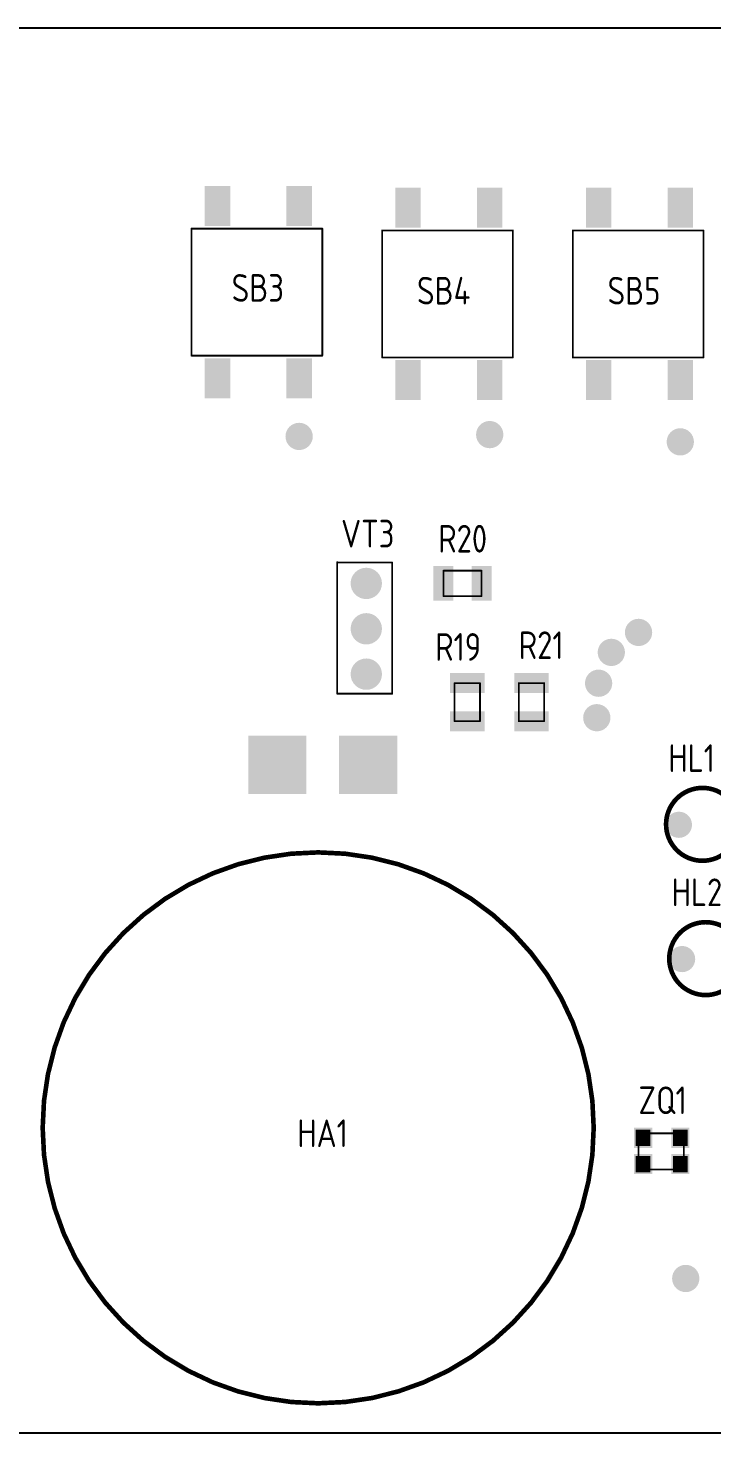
# Model space of a CAD drawing. Header units: millimetres. Extents: x 24 to 181, y 24 to 222.
# Drawn here: x 88.9 to 126.5, y 23.9 to 101.3 of the extents above; entities that cross this region are included whole.
import ezdxf

# ---------------------------------------------------------------- set-up
doc = ezdxf.new("R2010")
doc.units = ezdxf.units.MM
for name, color, linetype in [('Mechanical2', 216, 'Continuous'), ('MultiLayer', 9, 'Continuous'), ('TopOverlay', 2, 'Continuous'), ('TopPaste', 8, 'Continuous'), ('TopSolder', 216, 'Continuous')]:
    doc.layers.add(name, color=color, linetype=linetype)
doc.styles.get("Standard").update_dxf_attribs({"font": '', "oblique": 15})
doc.styles.get('Standard').set_extended_font_data('GOST type A')

msp = doc.modelspace()

# ---------------------------------------------------------------- hatches: boundary and pattern name
at = {"layer": 'MultiLayer'}
h = msp.add_hatch(color=9, dxfattribs=at)
edge = h.paths.add_edge_path()
edge.add_arc((107.5, 70.7), 0.762, 0, 360)
h = msp.add_hatch(color=9, dxfattribs=at)
edge = h.paths.add_edge_path()
edge.add_arc((107.5, 68.2), 0.762, 0, 360)
h = msp.add_hatch(color=9, dxfattribs=at)
edge = h.paths.add_edge_path()
edge.add_arc((107.5, 65.7), 0.762, 0, 360)
h = msp.add_hatch(color=9, dxfattribs=at)
edge = h.paths.add_edge_path()
edge.add_arc((124.724, 57.4), 0.62, 0, 360)
h = msp.add_hatch(color=9, dxfattribs=at)
edge = h.paths.add_edge_path()
edge.add_arc((124.9, 50), 0.62, 0, 360)
at = {"layer": 'TopPaste'}
for points in [[(98.7, 90.5), (98.7, 92.5), (99.9, 92.5), (99.9, 90.5)], [(103.2, 90.5), (103.2, 92.5), (104.4, 92.5), (104.4, 90.5)], [(109.2, 90.4), (109.2, 92.4), (110.4, 92.4), (110.4, 90.4)], [(113.7, 90.4), (113.7, 92.4), (114.9, 92.4), (114.9, 90.4)], [(119.7, 90.4), (119.7, 92.4), (120.9, 92.4), (120.9, 90.4)], [(124.2, 90.4), (124.2, 92.4), (125.4, 92.4), (125.4, 90.4)], [(98.7, 81), (98.7, 83), (99.9, 83), (99.9, 81)], [(103.2, 81), (103.2, 83), (104.4, 83), (104.4, 81)], [(109.2, 80.9), (109.2, 82.9), (110.4, 82.9), (110.4, 80.9)], [(113.7, 80.9), (113.7, 82.9), (114.9, 82.9), (114.9, 80.9)], [(119.7, 80.9), (119.7, 82.9), (120.9, 82.9), (120.9, 80.9)], [(124.2, 80.9), (124.2, 82.9), (125.4, 82.9), (125.4, 80.9)], [(111.3, 71.55), (112.2, 71.55), (112.2, 69.85), (111.3, 69.85)], [(113.4, 71.55), (114.3, 71.55), (114.3, 69.85), (113.4, 69.85)], [(112.212, 64.757), (112.212, 65.657), (113.912, 65.657), (113.912, 64.757)], [(115.75, 64.757), (115.75, 65.657), (117.45, 65.657), (117.45, 64.757)], [(112.212, 62.657), (112.212, 63.557), (113.912, 63.557), (113.912, 62.657)], [(115.75, 62.657), (115.75, 63.557), (117.45, 63.557), (117.45, 62.657)], [(104.1, 59.2), (101.1, 59.2), (101.1, 62.2), (104.1, 62.2)], [(109.1, 59.2), (106.1, 59.2), (106.1, 62.2), (109.1, 62.2)], [(123.15, 39.7), (122.35, 39.7), (122.35, 40.6), (123.15, 40.6)], [(125.2, 39.7), (124.4, 39.7), (124.4, 40.6), (125.2, 40.6)], [(123.15, 38.25), (122.35, 38.25), (122.35, 39.15), (123.15, 39.15)], [(125.2, 38.25), (124.4, 38.25), (124.4, 39.15), (125.2, 39.15)]]:
    msp.add_hatch(color=8, dxfattribs=at).paths.add_polyline_path(points)
at = {"layer": 'TopSolder'}
for points in [[(98.598, 90.398), (98.598, 92.602), (100.002, 92.602), (100.002, 90.398)], [(103.098, 90.398), (103.098, 92.602), (104.502, 92.602), (104.502, 90.398)], [(109.098, 90.298), (109.098, 92.502), (110.502, 92.502), (110.502, 90.298)], [(113.598, 90.298), (113.598, 92.502), (115.002, 92.502), (115.002, 90.298)], [(119.598, 90.298), (119.598, 92.502), (121.002, 92.502), (121.002, 90.298)], [(124.098, 90.298), (124.098, 92.502), (125.502, 92.502), (125.502, 90.298)], [(98.598, 80.898), (98.598, 83.102), (100.002, 83.102), (100.002, 80.898)], [(103.098, 80.898), (103.098, 83.102), (104.502, 83.102), (104.502, 80.898)], [(109.098, 80.798), (109.098, 83.002), (110.502, 83.002), (110.502, 80.798)], [(113.598, 80.798), (113.598, 83.002), (115.002, 83.002), (115.002, 80.798)], [(119.598, 80.798), (119.598, 83.002), (121.002, 83.002), (121.002, 80.798)], [(124.098, 80.798), (124.098, 83.002), (125.502, 83.002), (125.502, 80.798)], [(111.198, 71.652), (112.302, 71.652), (112.302, 69.748), (111.198, 69.748)], [(113.298, 71.652), (114.402, 71.652), (114.402, 69.748), (113.298, 69.748)], [(112.111, 64.656), (112.111, 65.759), (114.014, 65.759), (114.014, 64.656)], [(115.648, 64.656), (115.648, 65.759), (117.552, 65.759), (117.552, 64.656)], [(112.111, 62.556), (112.111, 63.659), (114.014, 63.659), (114.014, 62.556)], [(115.648, 62.556), (115.648, 63.659), (117.552, 63.659), (117.552, 62.556)], [(104.202, 59.098), (100.998, 59.098), (100.998, 62.302), (104.202, 62.302)], [(109.202, 59.098), (105.998, 59.098), (105.998, 62.302), (109.202, 62.302)], [(123.252, 39.598), (122.248, 39.598), (122.248, 40.702), (123.252, 40.702)], [(125.302, 39.598), (124.298, 39.598), (124.298, 40.702), (125.302, 40.702)], [(123.252, 38.148), (122.248, 38.148), (122.248, 39.252), (123.252, 39.252)], [(125.302, 38.148), (124.298, 38.148), (124.298, 39.252), (125.302, 39.252)]]:
    msp.add_hatch(color=216, dxfattribs=at).paths.add_polyline_path(points)
h = msp.add_hatch(color=216, dxfattribs=at)
edge = h.paths.add_edge_path()
edge.add_arc((103.8, 78.8), 0.752, 0, 360)
h = msp.add_hatch(color=216, dxfattribs=at)
edge = h.paths.add_edge_path()
edge.add_arc((114.3, 78.9), 0.752, 0, 360)
h = msp.add_hatch(color=216, dxfattribs=at)
edge = h.paths.add_edge_path()
edge.add_arc((124.8, 78.5), 0.752, 0, 360)
h = msp.add_hatch(color=216, dxfattribs=at)
edge = h.paths.add_edge_path()
edge.add_arc((107.5, 70.7), 0.864, 0, 360)
h = msp.add_hatch(color=216, dxfattribs=at)
edge = h.paths.add_edge_path()
edge.add_arc((107.5, 68.2), 0.864, 0, 360)
h = msp.add_hatch(color=216, dxfattribs=at)
edge = h.paths.add_edge_path()
edge.add_arc((122.5, 68), 0.752, 0, 360)
h = msp.add_hatch(color=216, dxfattribs=at)
edge = h.paths.add_edge_path()
edge.add_arc((121, 66.9), 0.752, 0, 360)
h = msp.add_hatch(color=216, dxfattribs=at)
edge = h.paths.add_edge_path()
edge.add_arc((107.5, 65.7), 0.864, 0, 360)
h = msp.add_hatch(color=216, dxfattribs=at)
edge = h.paths.add_edge_path()
edge.add_arc((120.3, 65.2), 0.752, 0, 360)
h = msp.add_hatch(color=216, dxfattribs=at)
edge = h.paths.add_edge_path()
edge.add_arc((120.2, 63.3), 0.752, 0, 360)
h = msp.add_hatch(color=216, dxfattribs=at)
edge = h.paths.add_edge_path()
edge.add_arc((124.724, 57.4), 0.722, 0, 360)
h = msp.add_hatch(color=216, dxfattribs=at)
edge = h.paths.add_edge_path()
edge.add_arc((124.9, 50), 0.722, 0, 360)
h = msp.add_hatch(color=216, dxfattribs=at)
edge = h.paths.add_edge_path()
edge.add_arc((125.1, 32.4), 0.752, 0, 360)

# ---------------------------------------------------------------- linework, layer by layer
at = {"layer": 'Mechanical2', "const_width": 0.1}
for points in [[(97.875, 83.55), (97.875, 90.25)], [(97.875, 90.25), (105.075, 90.25)], [(105.075, 83.25), (105.075, 90.25)], [(108.375, 83.45), (108.375, 90.15)], [(108.375, 90.15), (115.575, 90.15)], [(115.575, 83.15), (115.575, 90.15)], [(118.875, 83.45), (118.875, 90.15)], [(118.875, 90.15), (126.075, 90.15)], [(126.075, 83.15), (126.075, 90.15)], [(97.875, 83.25), (97.875, 83.55)], [(97.875, 83.25), (105.075, 83.25)], [(108.375, 83.15), (108.375, 83.45)], [(108.375, 83.15), (115.575, 83.15)], [(118.875, 83.15), (118.875, 83.45)], [(118.875, 83.15), (126.075, 83.15)], [(105.9, 64.625), (105.9, 71.875)], [(105.9, 71.85), (108.925, 71.85)], [(108.925, 64.625), (108.925, 71.825)], [(111.75, 70), (111.75, 71.4)], [(111.75, 71.4), (113.85, 71.4)], [(113.85, 70), (113.85, 71.4)], [(111.75, 70), (113.85, 70)], [(112.362, 63.107), (112.362, 65.207)], [(112.362, 65.207), (113.762, 65.207)], [(113.762, 63.107), (113.762, 65.207)], [(115.9, 63.107), (115.9, 65.207)], [(115.9, 65.207), (117.3, 65.207)], [(117.3, 63.107), (117.3, 65.207)], [(105.9, 64.625), (108.925, 64.625)], [(112.362, 63.107), (113.762, 63.107)], [(115.9, 63.107), (117.3, 63.107)], [(122.5, 38.4), (122.5, 40.4)], [(122.5, 40.4), (125, 40.4)], [(125, 38.4), (125, 40.4)], [(122.5, 38.4), (125, 38.4)]]:
    msp.add_lwpolyline(points, dxfattribs=at)
at = {"layer": 'Mechanical2'}
for points, const_width in [([(97.85, 90.25, 1), (97.9, 90.25, 1)], 0.05), ([(97.85, 90.25, 1), (97.9, 90.25, 1)], 0.05), ([(105.05, 90.25, 1), (105.1, 90.25, 1)], 0.05), ([(105.05, 90.25, 1), (105.1, 90.25, 1)], 0.05), ([(108.35, 90.15, 1), (108.4, 90.15, 1)], 0.05), ([(108.35, 90.15, 1), (108.4, 90.15, 1)], 0.05), ([(115.55, 90.15, 1), (115.6, 90.15, 1)], 0.05), ([(115.55, 90.15, 1), (115.6, 90.15, 1)], 0.05), ([(118.85, 90.15, 1), (118.9, 90.15, 1)], 0.05), ([(118.85, 90.15, 1), (118.9, 90.15, 1)], 0.05), ([(126.05, 90.15, 1), (126.1, 90.15, 1)], 0.05), ([(126.05, 90.15, 1), (126.1, 90.15, 1)], 0.05), ([(97.85, 83.55, 1), (97.9, 83.55, 1)], 0.05), ([(97.85, 83.55, 1), (97.9, 83.55, 1)], 0.05), ([(97.85, 83.25, 1), (97.9, 83.25, 1)], 0.05), ([(97.85, 83.25, 1), (97.9, 83.25, 1)], 0.05), ([(105.05, 83.25, 1), (105.1, 83.25, 1)], 0.05), ([(105.05, 83.25, 1), (105.1, 83.25, 1)], 0.05), ([(108.35, 83.45, 1), (108.4, 83.45, 1)], 0.05), ([(108.35, 83.45, 1), (108.4, 83.45, 1)], 0.05), ([(108.35, 83.15, 1), (108.4, 83.15, 1)], 0.05), ([(108.35, 83.15, 1), (108.4, 83.15, 1)], 0.05), ([(115.55, 83.15, 1), (115.6, 83.15, 1)], 0.05), ([(115.55, 83.15, 1), (115.6, 83.15, 1)], 0.05), ([(118.85, 83.45, 1), (118.9, 83.45, 1)], 0.05), ([(118.85, 83.45, 1), (118.9, 83.45, 1)], 0.05), ([(118.85, 83.15, 1), (118.9, 83.15, 1)], 0.05), ([(118.85, 83.15, 1), (118.9, 83.15, 1)], 0.05), ([(126.05, 83.15, 1), (126.1, 83.15, 1)], 0.05), ([(126.05, 83.15, 1), (126.1, 83.15, 1)], 0.05), ([(105.875, 71.875, 1), (105.925, 71.875, 1)], 0.05), ([(105.875, 71.85, 1), (105.925, 71.85, 1)], 0.05), ([(108.9, 71.85, 1), (108.95, 71.85, 1)], 0.05), ([(108.9, 71.825, 1), (108.95, 71.825, 1)], 0.05), ([(111.725, 71.4, 1), (111.775, 71.4, 1)], 0.05), ([(111.725, 71.4, 1), (111.775, 71.4, 1)], 0.05), ([(113.825, 71.4, 1), (113.875, 71.4, 1)], 0.05), ([(113.825, 71.4, 1), (113.875, 71.4, 1)], 0.05), ([(111.725, 70, 1), (111.775, 70, 1)], 0.05), ([(111.725, 70, 1), (111.775, 70, 1)], 0.05), ([(113.825, 70, 1), (113.875, 70, 1)], 0.05), ([(113.825, 70, 1), (113.875, 70, 1)], 0.05), ([(112.337, 65.207, 1), (112.387, 65.207, 1)], 0.05), ([(112.337, 65.207, 1), (112.387, 65.207, 1)], 0.05), ([(113.737, 65.207, 1), (113.787, 65.207, 1)], 0.05), ([(113.737, 65.207, 1), (113.787, 65.207, 1)], 0.05), ([(115.875, 65.207, 1), (115.925, 65.207, 1)], 0.05), ([(115.875, 65.207, 1), (115.925, 65.207, 1)], 0.05), ([(117.275, 65.207, 1), (117.325, 65.207, 1)], 0.05), ([(117.275, 65.207, 1), (117.325, 65.207, 1)], 0.05), ([(105.875, 64.625, 1), (105.925, 64.625, 1)], 0.05), ([(105.875, 64.625, 1), (105.925, 64.625, 1)], 0.05), ([(108.9, 64.625, 1), (108.95, 64.625, 1)], 0.05), ([(108.9, 64.625, 1), (108.95, 64.625, 1)], 0.05), ([(112.337, 63.107, 1), (112.387, 63.107, 1)], 0.05), ([(112.337, 63.107, 1), (112.387, 63.107, 1)], 0.05), ([(113.737, 63.107, 1), (113.787, 63.107, 1)], 0.05), ([(113.737, 63.107, 1), (113.787, 63.107, 1)], 0.05), ([(115.875, 63.107, 1), (115.925, 63.107, 1)], 0.05), ([(115.875, 63.107, 1), (115.925, 63.107, 1)], 0.05), ([(117.275, 63.107, 1), (117.325, 63.107, 1)], 0.05), ([(117.275, 63.107, 1), (117.325, 63.107, 1)], 0.05), ([(128.031, 57.425, 1), (124.016, 57.425, 1)], 0.254), ([(123.953, 57.425, 1), (124.08, 57.425, 1)], 0.127), ([(120.029, 40.7, 1), (89.671, 40.7, 1)], 0.254), ([(128.208, 50.025, 1), (124.192, 50.025, 1)], 0.254), ([(124.129, 50.025, 1), (124.256, 50.025, 1)], 0.127), ([(89.607, 40.7, 1), (89.734, 40.7, 1)], 0.127), ([(119.966, 40.7, 1), (120.093, 40.7, 1)], 0.127), ([(122.475, 40.4, 1), (122.525, 40.4, 1)], 0.05), ([(122.475, 40.4, 1), (122.525, 40.4, 1)], 0.05), ([(124.975, 40.4, 1), (125.025, 40.4, 1)], 0.05), ([(124.975, 40.4, 1), (125.025, 40.4, 1)], 0.05), ([(122.475, 38.4, 1), (122.525, 38.4, 1)], 0.05), ([(122.475, 38.4, 1), (122.525, 38.4, 1)], 0.05), ([(124.975, 38.4, 1), (125.025, 38.4, 1)], 0.05), ([(124.975, 38.4, 1), (125.025, 38.4, 1)], 0.05)]:
    msp.add_lwpolyline(points, format="xyb", close=True, dxfattribs=dict(at, const_width=const_width))
at = {"layer": 'MultiLayer'}
for p, q in [((178, 101.3), (25, 101.3)), ((24.945, 23.89), (177.945, 23.89))]:
    msp.add_line(p, q, dxfattribs=at)

# ---------------------------------------------------------------- texts
at = {"layer": 'TopOverlay'}
for s, p in [('SB3', (100.084, 86.221)), ('SB4', (110.294, 86.069)), ('SB5', (120.794, 86.069)), ('VT3', (106.111, 72.681)), ('R20', (111.464, 72.401)), ('R19', (111.296, 66.438)), ('R21', (115.9, 66.533)), ('HL1', (124.145, 60.311)), ('HL2', (124.323, 52.919)), ('ZQ1', (122.496, 41.457)), ('HA1', (103.7, 39.64))]:
    msp.add_text(s, height=1.524, dxfattribs=at).set_placement(p)

doc.saveas('drawing.dxf')
